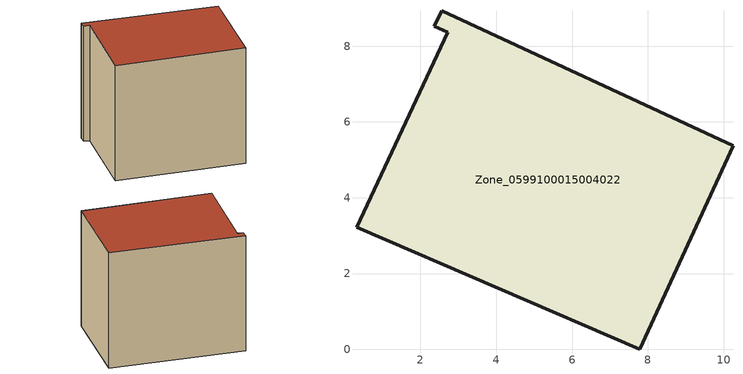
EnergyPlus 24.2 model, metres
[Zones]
Zone_0599100015004022
 floor ground (C_G): 0.31,3.23 2.72,8.37 2.37,8.52 2.56,8.94 10.25,5.37 7.79,0 z0.77
 wall outside (C_F): 7.79,0 10.25,5.37 2.56,8.94 2.37,8.52 2.72,8.37 0.31,3.23 7.79,0 z0.77:8.42
 roof outside (C_R): 2.72,8.37 0.31,3.23 7.79,0 10.25,5.37 2.56,8.94 2.37,8.52 z8.42
[BUILDING]
Pand.0599100015004022: North Axis=0; Terrain=City; Loads Convergence Tolerance Value=0.04; Temperature Convergence Tolerance Value=0.4; Solar Distribution=FullExterior; Maximum Number of Warmup Days=25; Minimum Number of Warmup Days=1
[Site:Location]
Rotterdam.The.Hague.AP_ZH_NLD Design_Conditions: Latitude=51.96; Longitude=4.45; Time Zone=1; Elevation=-4.5
[SITE:GROUNDTEMPERATURE:BUILDINGSURFACE]
18, 18, 18, 18, 18, 18, 18, 18, 18, 18, 18, 18
[MATERIAL] Thermal Absorptance=0.9; Solar Absorptance=0.7; Visible Absorptance=0.7
Name | Roughness | Thickness | Conductivity | Density | Specific Heat
G.TI.1965-1974 | MediumSmooth | 0.15 | 0.882353 | 540 | 1210
F.TI.1965-1974 | Rough | 0.3 | 0.697674 | 1920 | 840
R.TI.1965-1974 | MediumRough | 0.2 | 0.232558 | 1500 | 1000
[CONSTRUCTION]
C_G: G.TI.1965-1974
C_F: F.TI.1965-1974
C_R: R.TI.1965-1974
[ZONE]
Zone_0599100015004022: Type=1; Multiplier=1; Ceiling Height=Autocalculate; Volume=Autocalculate; Floor Area=autocalculate; Part of Total Floor Area=Yes
[ZONEINFILTRATION:DESIGNFLOWRATE]
Infil_Zone_0599100015004022: Zone or ZoneList or Space or SpaceList=Zone_0599100015004022; Schedule=AlwaysOn; Design Flow Rate Calculation Method=Flow/Area; Flow Rate per Floor Area=0.003; Constant Term Coefficient=1; Temperature Term Coefficient=0; Velocity Term Coefficient=0; Velocity Squared Term Coefficient=0
[HVACTEMPLATE:ZONE:IDEALLOADSAIRSYSTEM]
Zone_0599100015004022: Maximum Heating Supply Air Temperature=50; Minimum Cooling Supply Air Temperature=13; Maximum Heating Supply Air Humidity Ratio=0.0156; Minimum Cooling Supply Air Humidity Ratio=0.0077; Heating Limit=NoLimit; Cooling Limit=NoLimit; Dehumidification Control Type=ConstantSensibleHeatRatio; Cooling Sensible Heat Ratio=0.7; Dehumidification Setpoint=60; Humidification Control Type=None; Humidification Setpoint=30; Outdoor Air Method=None; Outdoor Air Flow Rate per Person=0.00944; Outdoor Air Flow Rate per Zone Floor Area=0; Outdoor Air Flow Rate per Zone=0; Demand Controlled Ventilation Type=None; Outdoor Air Economizer Type=NoEconomizer; Heat Recovery Type=None; Sensible Heat Recovery Effectiveness=0.7; Latent Heat Recovery Effectiveness=0.65
[ZONECONTROL:THERMOSTAT]
ThermostatControl_Zone_0599100015004022: Zone or ZoneList=Zone_0599100015004022; Control Type Schedule=DualSetpointControlType; Control 1=Thermostat_Zone_0599100015004022; Temperature Difference Between Cutout And Setpoint=0
[THERMOSTATSETPOINT:DUALSETPOINT]
Thermostat_Zone_0599100015004022: Heating Setpoint Temperature Schedule=HeatingSetpoint_Zone_0599100015004022; Cooling Setpoint Temperature Schedule=CoolingSetpoint_Zone_0599100015004022
[SCHEDULE:COMPACT]
HeatingSetpoint_Zone_0599100015004022: Through: 12/31, For: AllDays, Until: 24:00, 21
CoolingSetpoint_Zone_0599100015004022: Through: 12/31, For: AllDays, Until: 24:00, 24
DualSetpointControlType: Through: 12/31, For: AllDays, Until: 24:00, 4
AlwaysOn: Through: 12/31, For: AllDays, Until: 24:00, 1
